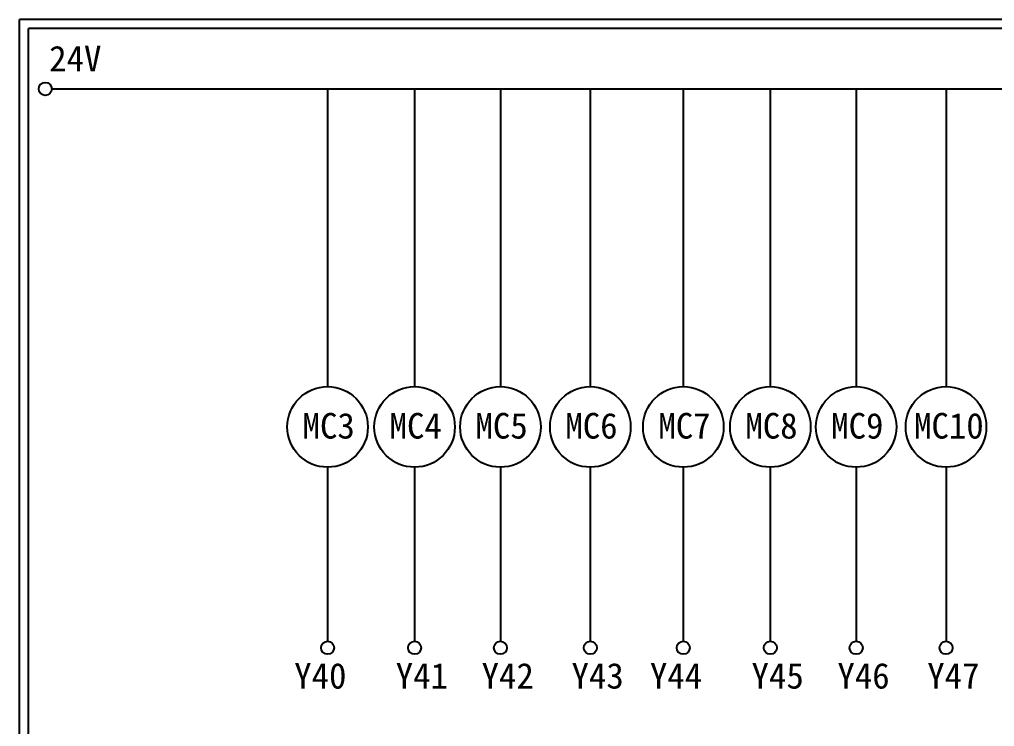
# Model space of a CAD drawing. Extents: x 926 to 1213, y 3 to 207.
# Drawn here: x 925.7 to 1062.8, y 107.6 to 207 of the extents above; entities that cross this region are included whole.
import ezdxf

# ---------------------------------------------------------------- set-up
doc = ezdxf.new("R2010")
doc.units = 0
doc.layers.add('圖框層', color=7, linetype='CONTINUOUS')
doc.layers.add('標尺寸層', color=3, linetype='CONTINUOUS')
doc.styles.add('STSL', font='kaiu.ttf')

msp = doc.modelspace()

# ---------------------------------------------------------------- linework, layer by layer
at = {"layer": '圖框層', "color": 7}
for p, q in [((1212.74, 206.97), (925.74, 206.97)), ((925.74, 3), (925.74, 206.97)), ((1211.49, 205.72), (926.99, 205.72)), ((926.99, 4.25), (926.99, 205.72))]:
    msp.add_line(p, q, dxfattribs=at)
at = {"layer": '標尺寸層', "color": 7}
for p, q in [((930.28, 197.22), (1207.88, 197.22)), ((969.04, 197.22), (969.04, 155.39)), ((981.27, 197.22), (981.27, 155.39)), ((993.34, 197.22), (993.34, 155.39)), ((1005.97, 197.22), (1005.97, 155.39)), ((1019.04, 197.22), (1019.04, 155.39)), ((1031.27, 197.22), (1031.27, 155.39)), ((1043.34, 197.22), (1043.34, 155.39)), ((1055.97, 197.22), (1055.97, 155.39)), ((969.04, 144.07), (969.04, 119.62)), ((981.27, 144.07), (981.27, 119.62)), ((993.34, 144.07), (993.34, 119.62)), ((1005.97, 144.07), (1005.97, 119.62)), ((1019.04, 144.07), (1019.04, 119.62)), ((1031.27, 144.07), (1031.27, 119.62)), ((1043.34, 144.07), (1043.34, 119.62)), ((1055.97, 144.07), (1055.97, 119.62))]:
    msp.add_line(p, q, dxfattribs=at)
for centre, radius in [((929.36, 197.22), 0.92), ((969.04, 149.73), 5.66), ((981.27, 149.73), 5.66), ((993.34, 149.73), 5.66), ((1005.97, 149.73), 5.66), ((1019.04, 149.73), 5.66), ((1031.27, 149.73), 5.66), ((1043.34, 149.73), 5.66), ((1055.97, 149.73), 5.66), ((969.04, 118.7), 0.92), ((981.27, 118.7), 0.92), ((993.34, 118.7), 0.92), ((1005.97, 118.7), 0.92), ((1019.04, 118.7), 0.92), ((1031.27, 118.7), 0.92), ((1043.34, 118.7), 0.92), ((1055.97, 118.7), 0.92)]:
    msp.add_circle(centre, radius, dxfattribs=at)

# ---------------------------------------------------------------- texts
at = {"layer": '圖框層', "color": 4, "style": 'STSL'}
for s, p in [('24V', (929.91, 199.68)), ('MC3', (965.53, 148.09)), ('MC4', (977.76, 148.09)), ('MC5', (989.83, 148.09)), ('MC6', (1002.46, 148.09)), ('MC7', (1015.53, 148.09)), ('MC8', (1027.76, 148.09)), ('MC9', (1039.83, 148.09)), ('MC10', (1051.47, 148.09)), ('Y40', (964.35, 112.96)), ('Y41', (978.62, 112.96)), ('Y42', (990.69, 112.96)), ('Y43', (1003.33, 112.96)), ('Y44', (1014.35, 112.96)), ('Y45', (1028.63, 112.96)), ('Y46', (1040.7, 112.96)), ('Y47', (1053.33, 112.96))]:
    msp.add_text(s, height=3.6, dxfattribs=at).set_placement(p)

doc.saveas('drawing.dxf')
